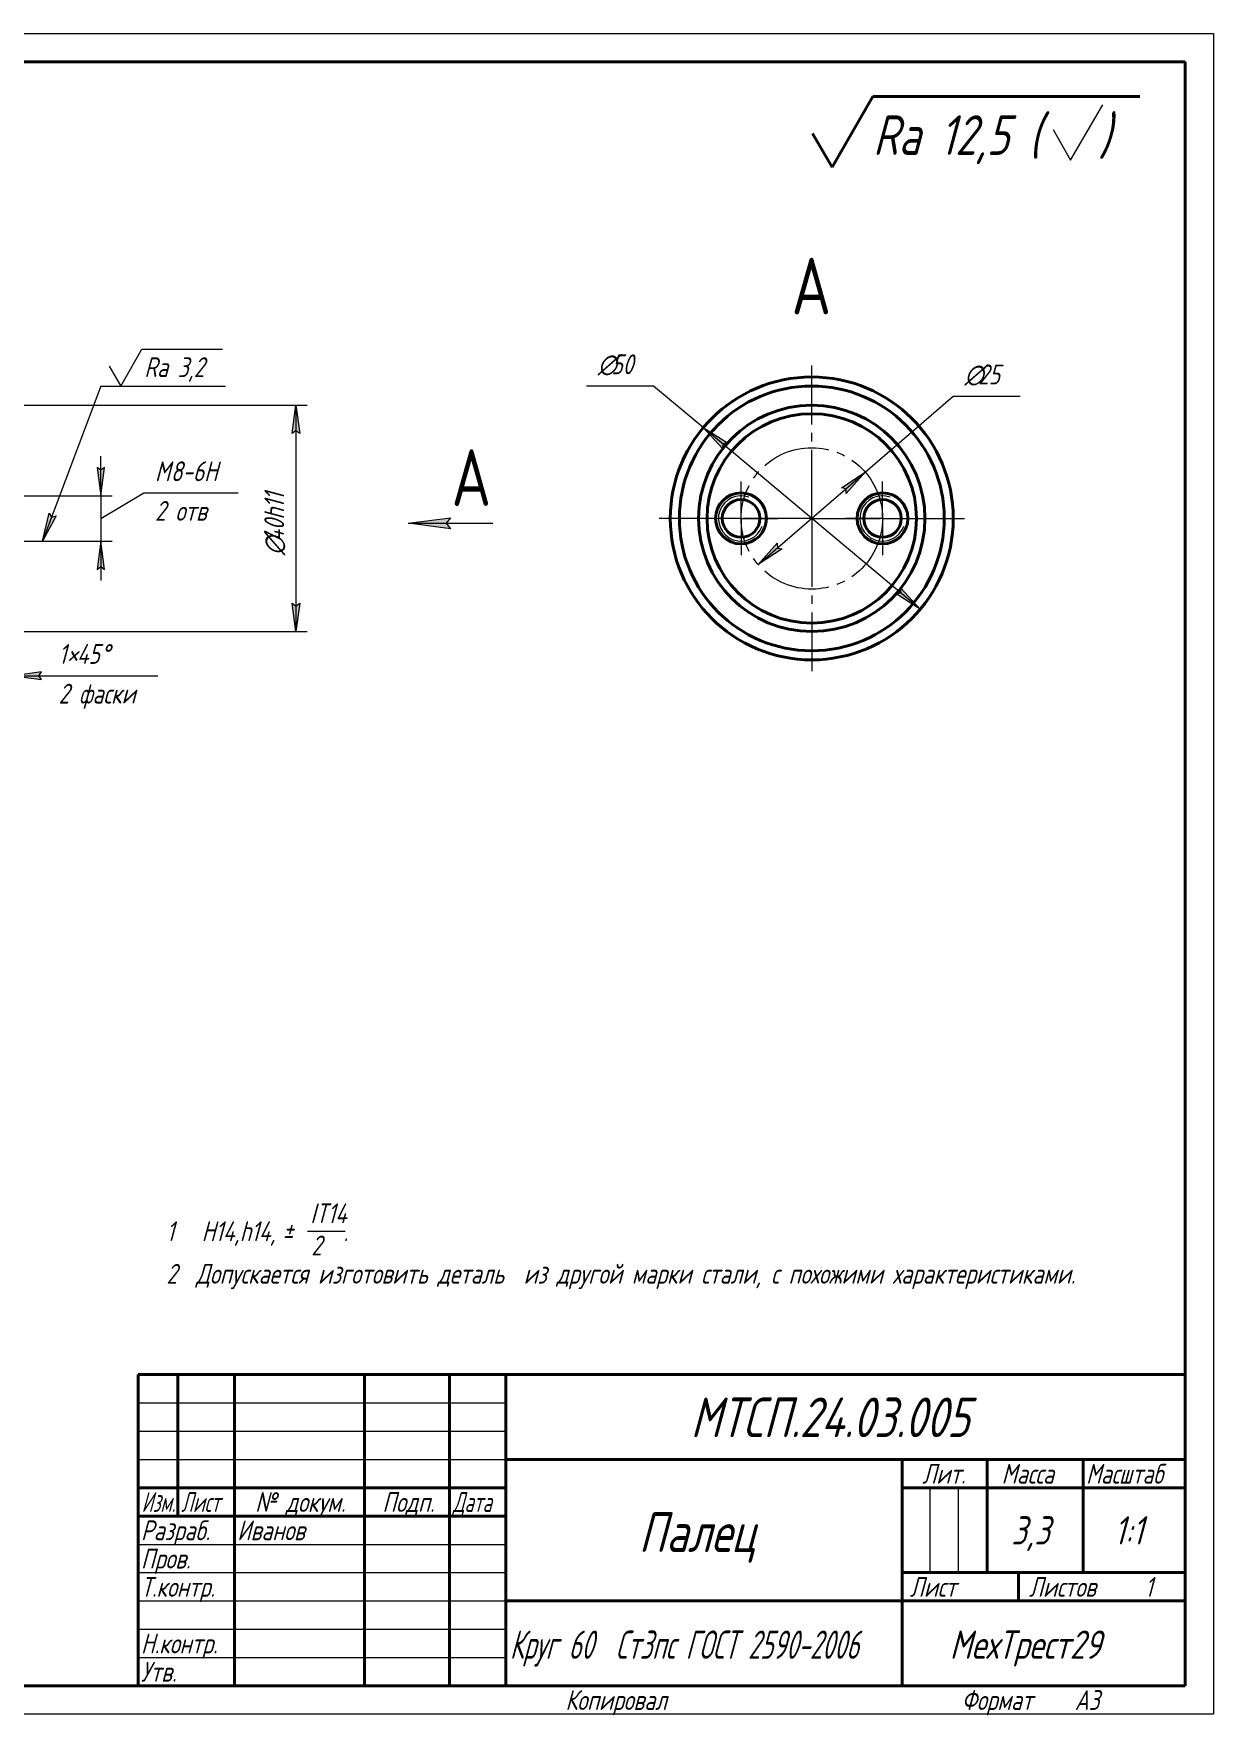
# Model space of a CAD drawing. Header units: millimetres. Extents: x 0 to 420, y 0 to 297.
# Drawn here: x 211.5 to 420, y -0.2 to 297 of the extents above; entities that cross this region are included whole.
import ezdxf

# ---------------------------------------------------------------- set-up
doc = ezdxf.new("R2010")
doc.units = ezdxf.units.MM
for name, pattern in [('K5LT_AXLED', [16.607964, 12.107964, -1.5, 1.5, -1.5]), ('K5LT_BASIC', [0]), ('K5LT_THIN', [0])]:
    doc.linetypes.add(name, pattern=pattern)
doc.layers.add('Системный слой', color=7, linetype='Continuous')
doc.styles.add('KDIMTEXTSTYLE', font='GOST_AU.SHX', dxfattribs={"width": 0.96, "oblique": 15, "height": 5})
doc.styles.add('KTEXTSTYLE', font='GOST_AU.SHX', dxfattribs={"width": 0.96, "height": 5})
doc.dimstyles.new('KDIMSTYLE (1.00)', dxfattribs={"dimtxt": 5, "dimasz": 1, "dimexe": 2, "dimexo": 0, "dimgap": 1, "dimtad": 1, "dimtxsty": 'KDIMTEXTSTYLE', "dimsah": 1, "dimcen": 0, "dimdle": 1, "dimadec": 0, "dimazin": 0, "dimtfac": 0.667, "dimtmove": 0, "dimatfit": 3, "dimfxl": 1, "dimtvp": 1, "dimtolj": 1, "dimtzin": 0, "dimarcsym": 0})

# ---------------------------------------------------------------- blocks, each defined once
blk = doc.blocks.new('D4')
at = {"layer": 'Системный слой'}
for points in [[(258.55, 226.32), (257.89, 231.32), (257.23, 226.32), (257.89, 226.82)], [(257.89, 191.32), (258.55, 196.32), (257.89, 195.82), (257.23, 196.32)]]:
    blk.add_hatch(color=7, dxfattribs=at).paths.add_polyline_path(points)
at = {"layer": 'Системный слой', "color": 7, "linetype": 'K5LT_THIN', "lineweight": 18}
for p, q in [((207.44, 231.32), (259.89, 231.32)), ((257.23, 226.32), (257.89, 231.32)), ((257.89, 231.32), (258.55, 226.32)), ((257.89, 226.82), (257.23, 226.32)), ((258.55, 226.32), (257.89, 226.82)), ((257.89, 191.32), (257.23, 196.32)), ((257.23, 196.32), (257.89, 195.82)), ((257.89, 195.82), (258.55, 196.32)), ((258.55, 196.32), (257.89, 191.32)), ((207.44, 191.32), (259.89, 191.32))]:
    blk.add_line(p, q, dxfattribs=at)
blk.add_wipeout([(256.89, 204.8), (251.81, 204.8), (251.81, 217.32), (256.89, 217.32)]).dxf.layer = 'Системный слой'
blk.add_line((257.89, 231.32), (257.89, 191.32), dxfattribs=at)
at = {"layer": 'Системный слой', "color": 7, "char_height": 3.5, "attachment_point": 1, "rotation": 90, "style": 'KTEXTSTYLE'}
for s, insert in [('\\H3.5;\\W0.965;\\Q15;\\Q15;40h11', (252.3, 207.21)), ('\\H3.5;\\W0.965;\\Q15;\\Q15;∅', (252.3, 204.8))]:
    blk.add_mtext(s, dxfattribs=dict(at, insert=insert))
blk = doc.blocks.new('KDIMARROW_01')
at = {"layer": 'Системный слой'}
blk.add_hatch(color=0, dxfattribs=at).paths.add_polyline_path([(-5, -0.66), (0, 0), (-5, 0.66), (-4.5, 0)])
at = {"layer": 'Системный слой', "color": 0, "linetype": 'K5LT_THIN', "lineweight": 18}
for p, q in [((-4.5, 0), (-5, 0.66)), ((-5, 0.66), (0, 0)), ((0, 0), (-5, -0.66)), ((-5, -0.66), (-4.5, 0)), ((0, 0), (-1, 0))]:
    blk.add_line(p, q, dxfattribs=at)
blk = doc.blocks.new('VP0')
at = {"layer": 'Системный слой'}
blk.add_hatch(color=7, dxfattribs=at).paths.add_polyline_path([(284.45, 210.46), (285.2, 211.44), (277.7, 210.46), (285.2, 209.47)])
at = {"layer": 'Системный слой', "color": 7, "linetype": 'K5LT_THIN', "lineweight": 18}
for p, q in [((277.7, 210.46), (285.2, 211.44)), ((285.2, 211.44), (284.45, 210.46)), ((285.2, 209.47), (277.7, 210.46)), ((277.7, 210.46), (292.7, 210.46)), ((284.45, 210.46), (285.2, 209.47))]:
    blk.add_line(p, q, dxfattribs=at)
blk.add_wipeout([(285.38, 213.53), (285.38, 227.8), (292.24, 227.8), (292.24, 213.53)]).dxf.layer = 'Системный слой'
at = {"layer": 'Системный слой', "color": 7, "insert": (285.38, 223.53), "char_height": 10, "attachment_point": 1, "style": 'KTEXTSTYLE'}
blk.add_mtext('\\H3.5;\\W0.965;\\Q15;\\Q0;\\H10.00;{\\c16711680;А}', dxfattribs=at)
blk = doc.blocks.new('D8')
at = {"layer": 'Системный слой'}
for points in [[(201.77, 182.87), (206.77, 183.52), (201.77, 184.18), (202.27, 183.52)], [(212.44, 183.52), (212.94, 184.18), (207.94, 183.52), (212.94, 182.87)]]:
    blk.add_hatch(color=7, dxfattribs=at).paths.add_polyline_path(points)
at = {"layer": 'Системный слой', "color": 7, "linetype": 'K5LT_THIN', "lineweight": 18}
for p, q in [((206.77, 208), (206.77, 181.52)), ((207.94, 206.82), (207.94, 181.52)), ((206.77, 183.52), (199.77, 183.52)), ((206.77, 183.52), (201.77, 184.18)), ((201.77, 184.18), (202.27, 183.52)), ((202.27, 183.52), (201.77, 182.87)), ((201.77, 182.87), (206.77, 183.52)), ((206.77, 183.52), (207.94, 183.52)), ((212.94, 184.18), (207.94, 183.52)), ((207.94, 183.52), (212.94, 182.87)), ((207.94, 183.52), (213.94, 183.52)), ((212.44, 183.52), (212.94, 184.18)), ((212.94, 182.87), (212.44, 183.52))]:
    blk.add_line(p, q, dxfattribs=at)
blk.add_wipeout([(215.94, 177.53), (215.94, 189.61), (230.86, 189.61), (230.86, 177.53)]).dxf.layer = 'Системный слой'
for p, q in [((207.94, 183.52), (214.94, 183.52)), ((213.94, 183.52), (233.48, 183.52))]:
    blk.add_line(p, q, dxfattribs=at)
at = {"layer": 'Системный слой', "color": 7, "char_height": 3.5, "attachment_point": 1, "style": 'KTEXTSTYLE'}
for s, insert in [('\\H3.5;\\W0.965;\\Q15;\\Q15;1', (215.94, 189.12)), ('\\H3.5;\\W0.965;\\Q15;\\Q15;×', (217.42, 189.12)), ('\\H3.5;\\W0.965;\\Q15;\\Q15;45', (219.18, 189.12)), ('\\H3.5;\\W0.965;\\Q15;\\Q15;°', (223.35, 189.12)), ('\\H3.5;\\W0.965;\\Q15;\\Q15;2 фаски', (215.94, 182.1))]:
    blk.add_mtext(s, dxfattribs=dict(at, insert=insert))
blk = doc.blocks.new('KDIMARROW_02')
at = {"layer": 'Системный слой'}
blk.add_hatch(color=0, dxfattribs=at).paths.add_polyline_path([(4.5, 0), (5, 0.66), (0, 0), (5, -0.66)])
at = {"layer": 'Системный слой', "color": 0, "linetype": 'K5LT_THIN', "lineweight": 18}
for p, q in [((0, 0), (-1, 0)), ((5, 0.66), (0, 0)), ((0, 0), (5, -0.66)), ((0, 0), (7, 0)), ((4.5, 0), (5, 0.66)), ((5, -0.66), (4.5, 0))]:
    blk.add_line(p, q, dxfattribs=at)
blk = doc.blocks.new('D9')
at = {"layer": 'Системный слой'}
for points in [[(223.42, 215.32), (224.08, 220.32), (223.42, 219.82), (222.76, 220.32)], [(224.08, 202.32), (223.42, 207.32), (222.76, 202.32), (223.42, 202.82)]]:
    blk.add_hatch(color=7, dxfattribs=at).paths.add_polyline_path(points)
at = {"layer": 'Системный слой', "color": 7, "linetype": 'K5LT_THIN', "lineweight": 18}
for p, q in [((223.42, 219.82), (222.76, 220.32)), ((222.76, 220.32), (223.42, 215.32)), ((223.42, 215.32), (223.42, 222.32)), ((223.42, 215.32), (224.08, 220.32)), ((224.08, 220.32), (223.42, 219.82)), ((207.44, 215.32), (225.42, 215.32)), ((223.42, 211.32), (230.98, 215.82)), ((223.42, 215.32), (223.42, 207.32)), ((207.44, 207.32), (225.42, 207.32)), ((223.42, 207.32), (222.76, 202.32)), ((224.08, 202.32), (223.42, 207.32)), ((223.42, 207.32), (223.42, 200.32)), ((222.76, 202.32), (223.42, 202.82)), ((223.42, 202.82), (224.08, 202.32))]:
    blk.add_line(p, q, dxfattribs=at)
blk.add_wipeout([(232.98, 209.83), (232.98, 221.82), (245.14, 221.82), (245.14, 209.83)]).dxf.layer = 'Системный слой'
blk.add_line((230.98, 215.82), (247.65, 215.82), dxfattribs=at)
at = {"layer": 'Системный слой', "color": 7, "char_height": 3.5, "attachment_point": 1, "style": 'KTEXTSTYLE'}
for s, insert in [('\\H3.5;\\W0.965;\\Q15;\\Q15;M', (232.98, 221.4)), ('\\H3.5;\\W0.965;\\Q15;\\Q15;8-6Н', (235.76, 221.4)), ('\\H3.5;\\W0.965;\\Q15;\\Q15;2 отв', (232.98, 214.4))]:
    blk.add_mtext(s, dxfattribs=dict(at, insert=insert))
blk = doc.blocks.new('U8')
at = {"layer": 'Системный слой'}
blk.add_hatch(color=7, dxfattribs=at).paths.add_polyline_path([(213.12, 207.32), (215.5, 211.77), (214.7, 211.53), (214.26, 212.23)])
at = {"layer": 'Системный слой', "color": 7, "linetype": 'K5LT_THIN', "lineweight": 18}
for p, q in [((226.92, 234.72), (230.67, 241.22)), ((230.67, 241.22), (244.92, 241.22)), ((224.9, 238.22), (226.92, 234.72)), ((223.42, 234.72), (213.12, 207.32)), ((223.42, 234.72), (245.45, 234.72)), ((213.12, 207.32), (214.26, 212.23)), ((215.5, 211.77), (213.12, 207.32)), ((214.26, 212.23), (214.7, 211.53)), ((214.7, 211.53), (215.5, 211.77))]:
    blk.add_line(p, q, dxfattribs=at)
at = {"layer": 'Системный слой', "color": 7, "insert": (231.09, 239.8), "char_height": 3.5, "attachment_point": 1, "style": 'KTEXTSTYLE'}
blk.add_mtext('\\H3.5;\\W0.965;\\Q15;\\Q15;Ra 3,2', dxfattribs=at)
blk = doc.blocks.new('U11')
at = {"layer": 'Системный слой', "color": 30, "linetype": 'K5LT_AXLED', "lineweight": 18, "true_color": 0xff8000}
for q in [(336.54, 217.82), (330.04, 211.32), (343.04, 211.32), (336.54, 204.82)]:
    blk.add_line((336.54, 211.32), q, dxfattribs=at)
blk = doc.blocks.new('U12')
at = {"layer": 'Системный слой', "color": 30, "linetype": 'K5LT_AXLED', "lineweight": 18, "true_color": 0xff8000}
for q in [(349.04, 238.32), (322.04, 211.32), (376.04, 211.32), (349.04, 184.32)]:
    blk.add_line((349.04, 211.32), q, dxfattribs=at)
blk = doc.blocks.new('U13')
at = {"layer": 'Системный слой', "color": 30, "linetype": 'K5LT_AXLED', "lineweight": 18, "true_color": 0xff8000}
for q in [(361.54, 217.82), (355.04, 211.32), (368.04, 211.32), (361.54, 204.82)]:
    blk.add_line((361.54, 211.32), q, dxfattribs=at)
blk = doc.blocks.new('D10')
at = {"layer": 'Системный слой'}
for points in [[(355.14, 215.73), (358.49, 219.49), (354.28, 216.72), (355.09, 216.55)], [(339.58, 203.15), (343.79, 205.92), (342.98, 206.09), (342.93, 206.92)]]:
    blk.add_hatch(color=7, dxfattribs=at).paths.add_polyline_path(points)
at = {"layer": 'Системный слой', "color": 7, "linetype": 'K5LT_THIN', "lineweight": 18}
for p, q in [((358.49, 219.49), (374.04, 232.92)), ((339.58, 203.15), (358.49, 219.49)), ((354.28, 216.72), (358.49, 219.49)), ((358.49, 219.49), (355.14, 215.73)), ((355.09, 216.55), (354.28, 216.72)), ((355.14, 215.73), (355.09, 216.55)), ((339.58, 203.15), (342.93, 206.92)), ((343.79, 205.92), (339.58, 203.15)), ((342.93, 206.92), (342.98, 206.09)), ((342.98, 206.09), (343.79, 205.92))]:
    blk.add_line(p, q, dxfattribs=at)
blk.add_wipeout([(376.04, 234.27), (376.04, 239.35), (383.57, 239.35), (383.57, 234.27)]).dxf.layer = 'Системный слой'
blk.add_line((374.04, 232.92), (385.88, 232.92), dxfattribs=at)
at = {"layer": 'Системный слой', "color": 7, "char_height": 3.5, "attachment_point": 1, "style": 'KTEXTSTYLE'}
for s, insert in [('\\H3.5;\\W0.965;\\Q15;\\Q15;∅', (376.04, 238.51)), ('\\H3.5;\\W0.965;\\Q15;\\Q15;25', (378.44, 238.51))]:
    blk.add_mtext(s, dxfattribs=dict(at, insert=insert))
blk = doc.blocks.new('D11')
at = {"layer": 'Системный слой'}
for points in [[(334.12, 224.66), (329.86, 227.37), (333.28, 223.65), (333.31, 224.48)], [(368.21, 195.28), (364.8, 198.99), (364.76, 198.17), (363.95, 197.98)]]:
    blk.add_hatch(color=7, dxfattribs=at).paths.add_polyline_path(points)
at = {"layer": 'Системный слой', "color": 7, "linetype": 'K5LT_THIN', "lineweight": 18}
for p, q in [((329.86, 227.37), (321.07, 234.72)), ((329.86, 227.37), (334.12, 224.66)), ((333.28, 223.65), (329.86, 227.37)), ((368.21, 195.28), (329.86, 227.37)), ((333.31, 224.48), (333.28, 223.65)), ((334.12, 224.66), (333.31, 224.48)), ((363.95, 197.98), (364.76, 198.17)), ((368.21, 195.28), (363.95, 197.98)), ((364.76, 198.17), (364.8, 198.99)), ((364.8, 198.99), (368.21, 195.28))]:
    blk.add_line(p, q, dxfattribs=at)
blk.add_wipeout([(311.23, 236.07), (311.23, 241.15), (318.76, 241.15), (318.76, 236.07)]).dxf.layer = 'Системный слой'
blk.add_line((321.07, 234.72), (309.23, 234.72), dxfattribs=at)
at = {"layer": 'Системный слой', "color": 7, "char_height": 3.5, "attachment_point": 1, "style": 'KTEXTSTYLE'}
for s, insert in [('\\H3.5;\\W0.965;\\Q15;\\Q15;∅', (311.23, 240.31)), ('\\H3.5;\\W0.965;\\Q15;\\Q15;50', (313.63, 240.31))]:
    blk.add_mtext(s, dxfattribs=dict(at, insert=insert))
blk = doc.blocks.new('U14')
at = {"color": 7, "linetype": 'K5LT_THIN', "lineweight": 18}
for p, q in [((0, 297), (420, 297)), ((420, 297), (420, 0)), ((230, 55), (295, 55)), ((230, 50), (295, 50)), ((230, 45), (295, 45)), ((369.96, 25), (369.96, 40)), ((374.98, 25), (374.98, 40)), ((230, 30), (295, 30)), ((230, 25), (295, 25)), ((230, 20), (295, 20)), ((230, 15), (295, 15)), ((230, 10), (295, 10)), ((420, 0), (0, 0))]:
    blk.add_line(p, q, dxfattribs=at)
at = {"color": 150, "linetype": 'K5LT_BASIC', "lineweight": 40, "true_color": 0x0080ff}
for p, q in [((20, 292), (415, 292)), ((415, 292), (415, 5)), ((230, 60), (415, 60)), ((230, 5), (230, 60)), ((237, 35), (237, 60)), ((247, 5), (247, 60)), ((270, 5), (270, 60)), ((285, 5), (285, 60)), ((295, 5), (295, 60)), ((295, 45), (415, 45)), ((365, 5), (365, 45)), ((380, 25), (380, 45)), ((397, 25), (397, 45)), ((230, 40), (295, 40)), ((365, 40), (380, 40)), ((380, 40), (415, 40)), ((230, 35), (295, 35)), ((365, 25), (415, 25)), ((385.57, 20), (385.57, 25)), ((295, 20), (365, 20)), ((365, 20), (415, 20)), ((415, 5), (20, 5))]:
    blk.add_line(p, q, dxfattribs=at)
at = {"color": 7, "attachment_point": 1, "style": 'KTEXTSTYLE'}
for s, insert, char_height in [('\\H3.5;\\W0.965;\\Q15;\\Q15;\\H7.00;МТСП.24.03.005', (327.61, 55.95), 7), ('\\H3.5;\\W0.965;\\Q15;\\Q15;Лит.', (368.56, 44.23), 3.5), ('\\H3.5;\\W0.965;\\Q15;\\Q15;Масса', (382.58, 44.23), 3.5), ('\\H3.5;\\W0.965;\\Q15;\\Q15;\\W0.941;Масштаб', (397.52, 44.23), 3.5), ('\\H3.5;\\W0.965;\\Q15;\\Q15;\\W0.797;Изм.', (230.61, 39.23), 3.5), ('\\H3.5;\\W0.965;\\Q15;\\Q15;\\W0.807;Лист', (237.6, 39.23), 3.5), ('\\H3.5;\\W0.965;\\Q15;\\Q15;№ докум.', (250.67, 39.23), 3.5), ('\\H3.5;\\W0.965;\\Q15;\\Q15;Подп.', (273.15, 39.23), 3.5), ('\\H3.5;\\W0.965;\\Q15;\\Q15;\\W0.807;Дата', (285.6, 39.23), 3.5), ('\\H3.5;\\W0.965;\\Q15;\\Q15;\\H7.00;Палец', (318.45, 35.65), 7), ('\\H3.5;\\W0.965;\\Q15;\\Q15;Разраб.', (230.5, 34.23), 3.5), ('\\H3.5;\\W0.965;\\Q15;\\Q15;Иванов', (247.5, 34.23), 3.5), ('\\H3.5;\\W0.965;\\Q15;\\Q15;\\H5.00;3,3', (384.28, 34.97), 5), ('\\H3.5;\\W0.965;\\Q15;\\Q15;\\H5.00;1:1', (402.44, 34.97), 5), ('\\H3.5;\\W0.965;\\Q15;\\Q15;Пров.', (230.5, 29.23), 3.5), ('\\H3.5;\\W0.965;\\Q15;\\Q15;Т.контр.', (230.5, 24.23), 3.5), ('\\H3.5;\\W0.965;\\Q15;\\Q15;Лист', (366.36, 24.23), 3.5), ('\\H3.5;\\W0.965;\\Q15;\\Q15;Листов', (387.41, 24.23), 3.5), ('\\H3.5;\\W0.965;\\Q15;\\Q15;1', (407.91, 24.23), 3.5), ('\\H3.5;\\W0.965;\\Q15;\\Q15;Н.контр.', (230.5, 14.23), 3.5), ('\\H3.5;\\W0.965;\\Q15;\\Q15;\\W0.772;\\H5.00;Круг 60  Ст3пс ГОСТ 2590-2006', (295.68, 14.77), 5), ('\\H3.5;\\W0.965;\\Q15;\\Q15;\\H5.00;МехТрест29', (373.41, 14.77), 5), ('\\H3.5;\\W0.965;\\Q15;\\Q15;Утв.', (230.5, 9.23), 3.5), ('\\H3.5;\\W0.965;\\Q15;\\Q15;Копировал', (305.5, 4.23), 3.5), ('\\H3.5;\\W0.965;\\Q15;\\Q15;Формат', (375.5, 4.23), 3.5), ('\\H3.5;\\W0.965;\\Q15;\\Q15;A3', (395.5, 4.23), 3.5)]:
    blk.add_mtext(s, dxfattribs=dict(at, insert=insert, char_height=char_height))
blk = doc.blocks.new('U15')
at = {"color": 7, "linetype": 'K5LT_THIN', "lineweight": 18}
blk.add_line((259.92, 85.34), (266.58, 85.34), dxfattribs=at)
at = {"color": 7, "char_height": 3.5, "attachment_point": 1, "style": 'KTEXTSTYLE'}
for s, insert in [('\\H3.5;\\W0.965;\\Q15;\\Q15;IT14', (260.43, 90.26)), ('\\H3.5;\\W0.965;\\Q15;\\Q15;1', (235, 87.09)), ('\\H3.5;\\W0.965;\\Q15;\\Q15; Н14,h14, ', (239.48, 87.09)), ('\\H3.5;\\W0.965;\\Q15;\\Q15;±', (255.5, 87.09)), ('\\H3.5;\\W0.965;\\Q15;\\Q15; ', (257.45, 87.09)), ('\\H3.5;\\W0.965;\\Q15;\\Q15;2', (260.58, 84.57)), ('\\H3.5;\\W0.965;\\Q15;\\Q15;.', (266.3, 87.09)), ('\\H3.5;\\W0.965;\\Q15;\\Q15;2', (235, 79.57)), ('\\H3.5;\\W0.965;\\Q15;\\Q15;Допускается изготовить деталь  из другой марки стали, с похожими характеристиками. ', (240.22, 79.57))]:
    blk.add_mtext(s, dxfattribs=dict(at, insert=insert))
blk = doc.blocks.new('U16')
at = {"color": 150, "linetype": 'K5LT_BASIC', "lineweight": 40, "true_color": 0x0080ff}
for p, q in [((352.63, 273.42), (359.84, 285.91)), ((359.84, 285.91), (407, 285.91)), ((349.19, 279.37), (352.63, 273.42))]:
    blk.add_line(p, q, dxfattribs=at)
at = {"color": 7, "linetype": 'K5LT_THIN', "lineweight": 18}
for p, q in [((394.77, 274.61), (400.45, 284.41)), ((391.67, 280.05), (394.77, 274.61))]:
    blk.add_line(p, q, dxfattribs=at)
at = {"color": 7, "char_height": 7, "attachment_point": 1, "style": 'KTEXTSTYLE'}
for s, insert in [('\\H3.5;\\W0.965;\\Q15;\\Q15;\\H7.00;Ra 12,5 (', (359.84, 282.57)), ('\\H3.5;\\W0.965;\\Q15;\\Q15;\\H7.00;)', (399.75, 282.57))]:
    blk.add_mtext(s, dxfattribs=dict(at, insert=insert))

msp = doc.modelspace()

# ---------------------------------------------------------------- linework, layer by layer
at = {"layer": 'Системный слой', "color": 150, "linetype": 'K5LT_BASIC', "lineweight": 40, "true_color": 0x0080ff}
for centre, radius in [((349.036, 211.322), 25), ((349.036, 211.322), 23.4), ((349.036, 211.322), 20), ((349.036, 211.322), 18.5), ((336.536, 211.322), 4.5), ((336.536, 211.322), 3.323), ((361.536, 211.322), 4.5), ((361.536, 211.322), 3.323)]:
    msp.add_circle(centre, radius, dxfattribs=at)
at = {"layer": 'Системный слой', "color": 30, "linetype": 'K5LT_AXLED', "lineweight": 18, "true_color": 0xff8000}
msp.add_circle((349.036, 211.322), 12.5, dxfattribs=at)
at = {"layer": 'Системный слой', "color": 7, "linetype": 'K5LT_THIN', "lineweight": 18}
for centre in [(336.536, 211.322), (361.536, 211.322)]:
    msp.add_arc(centre, 4, 70, 340, dxfattribs=at)

# ---------------------------------------------------------------- block references
for name in ['U16', 'U15']:
    msp.add_blockref(name, (0, 0))
at = {"layer": 'Системный слой'}
for name in ['U12', 'VP0', 'U11', 'U13']:
    msp.add_blockref(name, (0, 0), dxfattribs=at)

# ---------------------------------------------------------------- texts
at = {"layer": 'Системный слой', "color": 7, "insert": (345.464, 257.391), "char_height": 10, "attachment_point": 1, "style": 'KTEXTSTYLE'}
msp.add_mtext('\\H3.5;\\W0.965;\\Q15;\\Q0;\\H10.00;{\\c16711680;А}', dxfattribs=at)

# ---------------------------------------------------------------- dimensions: what is measured, and where the dimension line sits
at = {"layer": 'Системный слой', "color": 7}
dim = msp.add_linear_dim(base=(257.892, 231.322), p1=(207.442, 191.322), p2=(207.442, 231.322), angle=90, dimstyle='KDIMSTYLE (1.00)', override={"dimexo": 0, "dimpost": '\\H3.5;\\W0.965;\\Q15;\\Q15;\\H3.5;\\W0.965;\\Q15;∅<>\\H3.5;\\W0.965;\\Q15;\\Q15;h11\\H3.5;\\W0.965;\\Q15;\\Q15;', "dimblk1": 'KDIMARROW_01', "dimblk2": 'KDIMARROW_01', "dimse1": 0, "dimse2": 0, "dimclrt": 7, "dimtol": 1, "dimtp": 0, "dimtm": 0.16, "dimtdec": 5, "dimtolj": 1}, dxfattribs=at)
dim.commit()
dim.dimension.update_dxf_attribs({"geometry": 'D4', "text_midpoint": (257.892, 211.322), "dimtype": 160})

# ---------------------------------------------------------------- next in the draw order: dimensions: what is measured, and where the dimension line sits
dim = msp.add_diameter_dim_2p(p1=(339.577, 203.149), p2=(358.494, 219.494), dimstyle='KDIMSTYLE (1.00)', override={"dimtih": 1, "dimtoh": 1, "dimpost": '\\H3.5;\\W0.965;\\Q15;<>', "dimblk1": 'KDIMARROW_01', "dimblk2": 'KDIMARROW_01', "dimclrt": 7, "dimtol": 1, "dimtp": 0, "dimtm": 0, "dimtdec": 5, "dimtmove": 1, "dimatfit": 2, "dimtolj": 1}, dxfattribs=at)
dim.commit()
dim.dimension.update_dxf_attribs({"geometry": 'D10', "text_midpoint": (376.036, 232.922), "dimtype": 163})
dim = msp.add_linear_dim(base=(206.765, 183.524), p1=(207.942, 206.822), p2=(206.765, 207.998), dimstyle='KDIMSTYLE (1.00)', override={"dimexo": 0, "dimpost": '\\H3.5;\\W0.965;\\Q15;<>\\H3.5;\\W0.965;\\Q15;\\Q15;\\Q15;×\\Q15;45\\Q15;°\\Q15;\\X\\H3.5;\\W0.965;\\Q15;\\Q15;2 фаски', "dimblk1": 'KDIMARROW_02', "dimblk2": 'KDIMARROW_02', "dimse1": 0, "dimse2": 0, "dimclrt": 7, "dimtol": 1, "dimtp": 0, "dimtm": 0, "dimtdec": 5, "dimtolj": 1}, dxfattribs=at)
dim.commit()
dim.dimension.update_dxf_attribs({"geometry": 'D8', "text_midpoint": (223.71, 183.524)})

# ---------------------------------------------------------------- next in the draw order: dimensions: what is measured, and where the dimension line sits
dim = msp.add_diameter_dim_2p(p1=(368.208, 195.277), p2=(329.864, 227.366), dimstyle='KDIMSTYLE (1.00)', override={"dimtih": 1, "dimtoh": 1, "dimpost": '\\H3.5;\\W0.965;\\Q15;<>', "dimblk1": 'KDIMARROW_01', "dimblk2": 'KDIMARROW_01', "dimclrt": 7, "dimtol": 1, "dimtp": 0, "dimtm": 0, "dimtdec": 5, "dimtmove": 1, "dimatfit": 2, "dimtolj": 1}, dxfattribs=at)
dim.commit()
dim.dimension.update_dxf_attribs({"geometry": 'D11', "text_midpoint": (319.075, 234.722), "dimtype": 163})
dim = msp.add_linear_dim(base=(223.422, 215.322), p1=(207.442, 207.322), p2=(207.442, 215.322), angle=90, dimstyle='KDIMSTYLE (1.00)', override={"dimexo": 0, "dimtoh": 1, "dimpost": '\\H3.5;\\W0.965;\\Q15;М<>\\H3.5;\\W0.965;\\Q15;\\Q15;-6Н\\X\\H3.5;\\W0.965;\\Q15;\\Q15;2 отв', "dimblk1": 'KDIMARROW_02', "dimblk2": 'KDIMARROW_02', "dimse1": 0, "dimse2": 0, "dimclrt": 7, "dimtol": 1, "dimtp": 0, "dimtm": 0, "dimtdec": 5, "dimtmove": 1, "dimtolj": 1}, dxfattribs=at)
dim.commit()
dim.dimension.update_dxf_attribs({"geometry": 'D9', "text_midpoint": (232.983, 215.822)})

# ---------------------------------------------------------------- next in the draw order: block references
msp.add_blockref('U14', (0, 0))
at = {"layer": 'Системный слой'}
msp.add_blockref('U8', (0, 0), dxfattribs=at)

doc.saveas('drawing.dxf')
